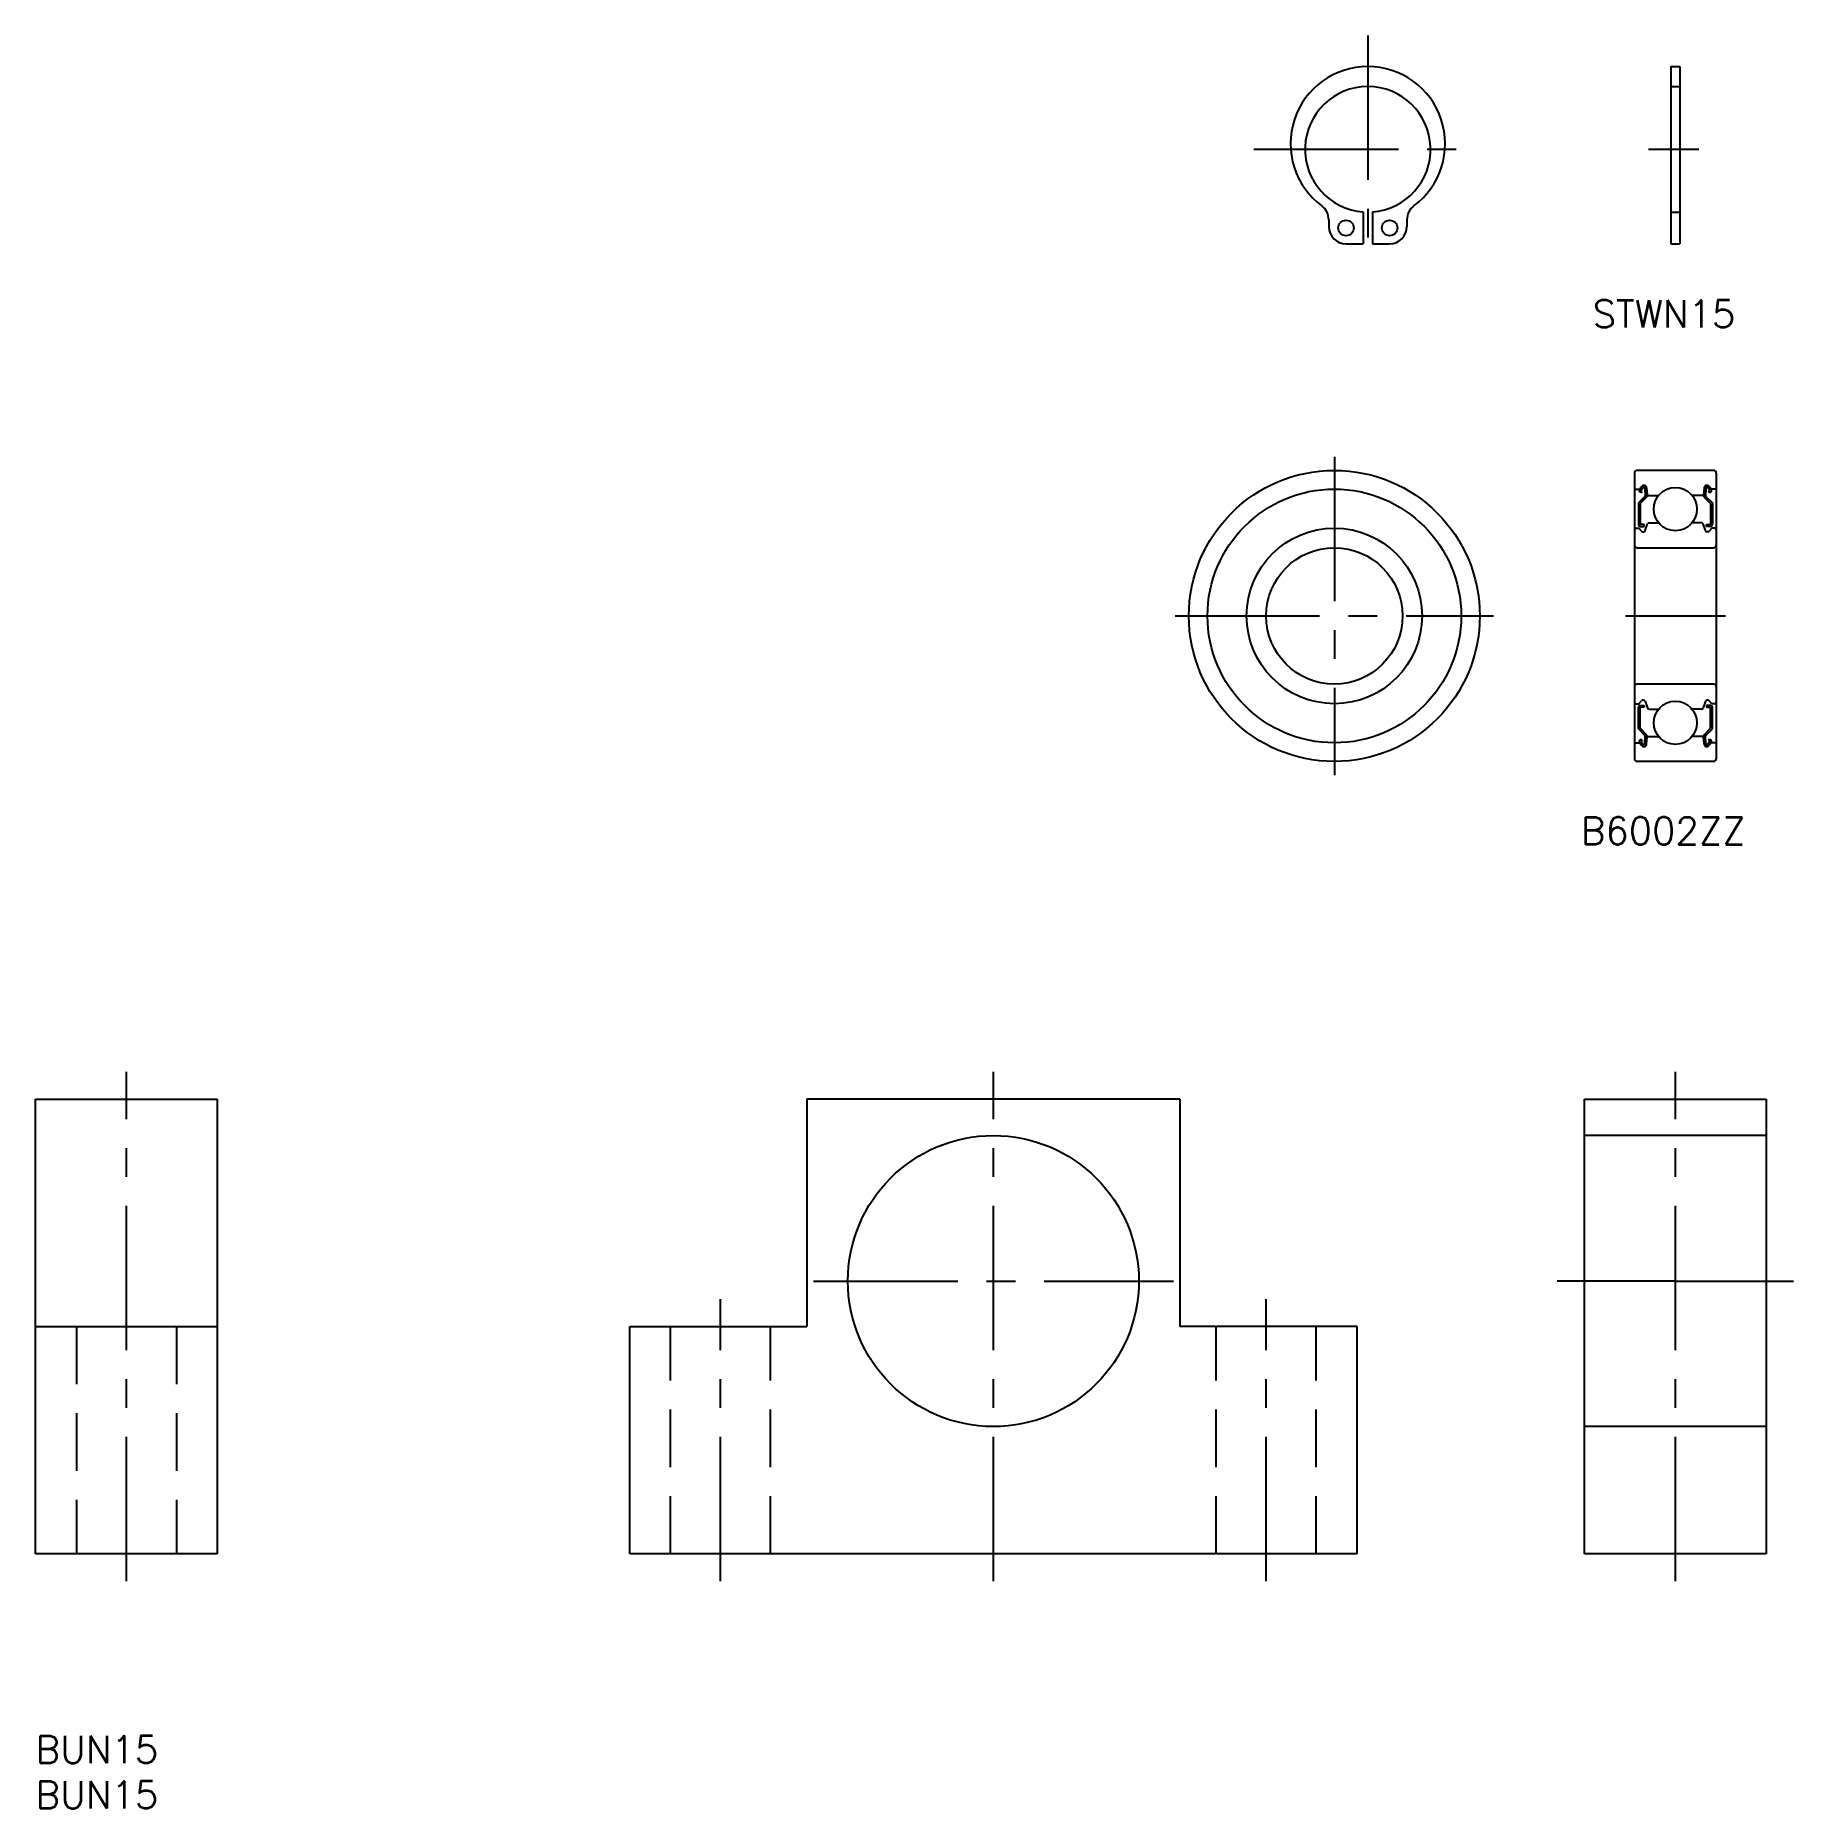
# Model space of a CAD drawing. Extents: x 0 to 193, y -8 to 187.
import ezdxf

# ---------------------------------------------------------------- set-up
doc = ezdxf.new("R2010")
doc.units = 0
doc.header["$LTSCALE"] = 0.5
doc.linetypes.add('CENTER', pattern=[50.8, 31.75, -6.35, 6.35, -6.35])
doc.linetypes.add('DASHED', pattern=[19.05, 12.7, -6.35])
for name, color, linetype in [('MSM_CENTER', 1, 'CENTER'), ('MSM_CONTINUOUS', 7, 'CONTINUOUS'), ('MSM_DASHED', 4, 'DASHED'), ('MSM_PART_NUMBER', 7, 'CONTINUOUS')]:
    doc.layers.add(name, color=color, linetype=linetype)
doc.styles.get("Standard").update_dxf_attribs({"font": 'txt.shx', "height": 3, "bigfont": 'bigfont.shx'})

# ---------------------------------------------------------------- blocks, each defined once
blk = doc.blocks.new('*U30')
at = {"layer": 'MSM_PART_NUMBER'}
blk.add_text('BUN15', height=3, dxfattribs=at).set_placement((0, -3))
blk = doc.blocks.new('*U31')
at = {"layer": 'MSM_PART_NUMBER'}
blk.add_text('BUN15', height=3, dxfattribs=at).set_placement((0, -8))

msp = doc.modelspace()

# ---------------------------------------------------------------- linework, layer by layer
at = {"layer": 'MSM_CENTER'}
for p, q in [((146.53, 186.95), (146.53, 161.92)), ((134.01, 174.44), (159.04, 174.44)), ((177.41, 174.44), (182.93, 174.44)), ((142.85, 140.63), (142.85, 105.63)), ((125.35, 123.13), (160.35, 123.13)), ((174.85, 123.13), (185.85, 123.13)), ((10, 17), (10, 73)), ((105.35, 17), (105.35, 73)), ((180.35, 17), (180.35, 73)), ((85.55, 50), (125.15, 50)), ((180.35, 50), (167.35, 50)), ((180.35, 50), (193.35, 50)), ((75.35, 17), (75.35, 48)), ((135.35, 17), (135.35, 48))]:
    msp.add_line(p, q, dxfattribs=at)
at = {"layer": 'MSM_CONTINUOUS'}
for p, q in [((179.85, 183.54), (179.85, 164.04)), ((179.85, 183.54), (180.85, 183.54)), ((180.85, 183.54), (180.85, 164.04)), ((142.23, 166.69), (142.23, 165.94)), ((146.03, 167.56), (146.03, 164.04)), ((146.03, 166.68), (146.03, 166.68)), ((146.03, 165.8), (146.03, 165.8)), ((147.03, 167.56), (147.03, 164.04)), ((150.83, 166.69), (150.83, 165.94)), ((144.13, 164.04), (146.03, 164.04)), ((147.03, 164.04), (148.93, 164.04)), ((179.85, 164.04), (180.85, 164.04)), ((175.85, 138.83), (175.85, 107.43)), ((184.55, 139.13), (176.15, 139.13)), ((184.85, 138.83), (184.85, 107.43)), ((175.95, 137.08), (176.41, 137.08)), ((176.41, 137.08), (176.66, 137.38)), ((176.59, 136.67), (176.43, 136.8)), ((176.56, 136.95), (176.81, 137.25)), ((176.71, 136.82), (176.56, 136.95)), ((176.59, 136.67), (176.71, 136.82)), ((176.99, 137.19), (177.03, 136.31)), ((177.19, 137.21), (177.25, 136.47)), ((177.23, 136.7), (177.23, 136.23)), ((183.51, 137.21), (183.45, 136.47)), ((183.47, 136.7), (183.47, 136.23)), ((183.71, 137.19), (183.67, 136.31)), ((184.14, 136.95), (183.89, 137.25)), ((183.98, 136.82), (184.14, 136.95)), ((184.11, 136.67), (183.98, 136.82)), ((184.29, 137.08), (184.04, 137.38)), ((184.11, 136.67), (184.26, 136.8)), ((184.75, 137.08), (184.29, 137.08)), ((177.03, 136.31), (176.28, 135.56)), ((176.28, 135.56), (176.28, 133.18)), ((177.23, 136.23), (176.48, 135.48)), ((176.48, 135.48), (176.48, 133.18)), ((177.35, 136.38), (178.5, 136.38)), ((183.35, 136.38), (182.2, 136.38)), ((183.47, 136.23), (184.22, 135.48)), ((183.67, 136.31), (184.42, 135.56)), ((184.22, 135.48), (184.22, 133.18)), ((184.42, 135.56), (184.42, 133.18)), ((176.05, 132.78), (176.35, 132.78)), ((176.35, 132.78), (176.62, 132.45)), ((176.93, 133.18), (176.48, 133.18)), ((176.48, 132.98), (176.93, 132.98)), ((176.93, 132.98), (176.93, 133.18)), ((177.03, 132.51), (177.3, 133.25)), ((177.49, 133.38), (178.5, 133.38)), ((183.21, 133.38), (182.2, 133.38)), ((183.67, 132.51), (183.4, 133.25)), ((183.77, 133.18), (184.22, 133.18)), ((183.77, 132.98), (183.77, 133.18)), ((184.22, 132.98), (183.77, 132.98)), ((184.35, 132.78), (184.07, 132.45)), ((184.65, 132.78), (184.35, 132.78)), ((176.15, 130.63), (184.55, 130.63)), ((176.78, 132.38), (176.84, 132.38)), ((183.92, 132.38), (183.85, 132.38)), ((184.55, 115.63), (176.15, 115.63)), ((176.05, 113.48), (176.35, 113.48)), ((176.28, 110.7), (176.28, 113.08)), ((176.35, 113.48), (176.62, 113.81)), ((176.48, 113.28), (176.93, 113.28)), ((176.48, 110.78), (176.48, 113.08)), ((176.93, 113.08), (176.48, 113.08)), ((176.78, 113.88), (176.84, 113.88)), ((176.93, 113.28), (176.93, 113.08)), ((177.03, 113.75), (177.3, 113.01)), ((183.67, 113.75), (183.4, 113.01)), ((184.22, 113.28), (183.77, 113.28)), ((183.77, 113.28), (183.77, 113.08)), ((183.77, 113.08), (184.22, 113.08)), ((183.92, 113.88), (183.85, 113.88)), ((184.35, 113.48), (184.07, 113.81)), ((184.22, 110.78), (184.22, 113.08)), ((184.65, 113.48), (184.35, 113.48)), ((184.42, 110.7), (184.42, 113.08)), ((177.49, 112.88), (178.5, 112.88)), ((183.21, 112.88), (182.2, 112.88)), ((175.95, 109.18), (176.41, 109.18)), ((177.03, 109.95), (176.28, 110.7)), ((176.41, 109.18), (176.66, 108.88)), ((176.59, 109.59), (176.43, 109.46)), ((177.23, 110.03), (176.48, 110.78)), ((176.71, 109.44), (176.56, 109.31)), ((176.56, 109.31), (176.81, 109.01)), ((176.59, 109.59), (176.71, 109.44)), ((176.99, 109.07), (177.03, 109.95)), ((177.19, 109.05), (177.25, 109.79)), ((177.23, 109.56), (177.23, 110.03)), ((177.35, 109.88), (178.5, 109.88)), ((183.35, 109.88), (182.2, 109.88)), ((183.51, 109.05), (183.45, 109.79)), ((183.47, 110.03), (184.22, 110.78)), ((183.47, 109.56), (183.47, 110.03)), ((183.67, 109.95), (184.42, 110.7)), ((183.71, 109.07), (183.67, 109.95)), ((184.14, 109.31), (183.89, 109.01)), ((184.11, 109.59), (183.98, 109.44)), ((183.98, 109.44), (184.14, 109.31)), ((184.29, 109.18), (184.04, 108.88)), ((184.11, 109.59), (184.26, 109.46)), ((184.75, 109.18), (184.29, 109.18)), ((184.55, 107.13), (176.15, 107.13)), ((0, 20), (0, 70)), ((0, 70), (20, 70)), ((20, 70), (20, 20)), ((84.85, 70), (84.85, 45)), ((125.85, 70), (84.85, 70)), ((125.85, 70), (125.85, 45)), ((170.35, 20), (170.35, 70)), ((170.35, 70), (190.35, 70)), ((190.35, 70), (190.35, 20)), ((190.35, 66), (170.35, 66)), ((0, 45), (20, 45)), ((65.35, 20), (65.35, 45)), ((145.35, 20), (145.35, 45)), ((190.35, 34), (170.35, 34)), ((20, 20), (0, 20)), ((145.35, 20), (65.35, 20)), ((190.35, 20), (170.35, 20))]:
    msp.add_line(p, q, dxfattribs=at)
for points in [[(65.35, 45), (84.85, 45)], [(145.35, 45), (125.85, 45)]]:
    msp.add_lwpolyline(points, dxfattribs=at)
for centre, radius in [((144.13, 165.79), 0.85), ((148.93, 165.79), 0.85), ((142.85, 123.13), 16), ((142.85, 123.13), 13.95), ((180.35, 134.88), 2.38), ((142.85, 123.13), 9.65), ((142.85, 123.13), 7.5), ((180.35, 111.38), 2.38), ((105.35, 50), 16)]:
    msp.add_circle(centre, radius, dxfattribs=at)
for centre, radius, start, end in [((146.53, 175.04), 8.5, 306.5949, 233.4051), ((146.53, 174.44), 6.9, 274.1555, 265.8445), ((140.33, 166.69), 1.9, 0, 53.4051), ((152.73, 166.69), 1.9, 126.5949, 180), ((144.13, 165.94), 1.9, 180, 270), ((148.93, 165.94), 1.9, 270, 0), ((176.15, 138.83), 0.3, 90, 180), ((184.55, 138.83), 0.3, 0, 90), ((175.95, 137.18), 0.1, 180, 270), ((176.56, 136.95), 0.2, 140.0002, 230.0848), ((176.89, 137.18), 0.3, 4.9968, 140.0002), ((176.89, 137.18), 0.1, 2.8198, 140.0033), ((177.35, 136.48), 0.1, 184.9968, 269.9995), ((183.35, 136.48), 0.1, 270.0005, 355.0032), ((183.81, 137.18), 0.3, 39.9998, 175.0032), ((183.81, 137.18), 0.1, 39.9967, 177.1802), ((184.14, 136.95), 0.2, 309.9152, 39.9998), ((184.75, 137.18), 0.1, 270, 0), ((176.05, 132.58), 0.2, 90, 180), ((176.48, 133.18), 0.2, 180, 270), ((177.49, 133.18), 0.2, 90, 159.9919), ((183.21, 133.18), 0.2, 20.0081, 90), ((184.22, 133.18), 0.2, 270, 0), ((184.65, 132.58), 0.2, 0, 90), ((176.15, 130.93), 0.3, 180, 270), ((176.78, 132.58), 0.2, 219.9962, 270), ((176.84, 132.58), 0.2, 270, 339.9919), ((183.85, 132.58), 0.2, 200.0081, 270), ((183.92, 132.58), 0.2, 270, 320.0038), ((184.55, 130.93), 0.3, 270, 0), ((176.15, 115.33), 0.3, 90, 180), ((184.55, 115.33), 0.3, 0, 90), ((176.05, 113.68), 0.2, 180, 270), ((176.48, 113.08), 0.2, 90, 180), ((176.78, 113.68), 0.2, 90, 140.0038), ((176.84, 113.68), 0.2, 20.0081, 90), ((183.85, 113.68), 0.2, 90, 159.9919), ((183.92, 113.68), 0.2, 39.9962, 90), ((184.22, 113.08), 0.2, 0, 90), ((184.65, 113.68), 0.2, 270, 0), ((177.49, 113.08), 0.2, 200.0081, 270), ((183.21, 113.08), 0.2, 270, 339.9919), ((175.95, 109.08), 0.1, 90, 180), ((176.56, 109.31), 0.2, 129.9152, 219.9998), ((177.35, 109.78), 0.1, 90.0005, 175.0032), ((183.35, 109.78), 0.1, 4.9968, 89.9995), ((184.14, 109.31), 0.2, 320.0002, 50.0848), ((184.75, 109.08), 0.1, 0, 90), ((176.15, 107.43), 0.3, 180, 270), ((176.89, 109.07), 0.3, 219.9998, 355.0032), ((176.89, 109.07), 0.1, 219.9967, 357.1802), ((183.81, 109.07), 0.3, 184.9968, 320.0002), ((183.81, 109.07), 0.1, 182.8198, 320.0033), ((184.55, 107.43), 0.3, 270, 0)]:
    msp.add_arc(centre, radius, start, end, dxfattribs=at)
at = {"layer": 'MSM_DASHED'}
for p, q in [((179.85, 181.34), (180.85, 181.34)), ((179.85, 167.54), (180.85, 167.54)), ((4.5, 45), (4.5, 20)), ((15.5, 45), (15.5, 20)), ((69.85, 20), (69.85, 45)), ((80.85, 20), (80.85, 45)), ((129.85, 20), (129.85, 45)), ((140.85, 20), (140.85, 45))]:
    msp.add_line(p, q, dxfattribs=at)

# ---------------------------------------------------------------- block references
at = {"layer": 'MSM_CONTINUOUS'}
for name in ['*U30', '*U31']:
    msp.add_blockref(name, (0, 0), dxfattribs=at)

# ---------------------------------------------------------------- texts
at = {"layer": 'MSM_PART_NUMBER'}
for s, p in [('STWN15', (171.25, 154.83)), ('B6002ZZ', (169.95, 98))]:
    msp.add_text(s, height=3, dxfattribs=at).set_placement(p)

doc.saveas('drawing.dxf')
